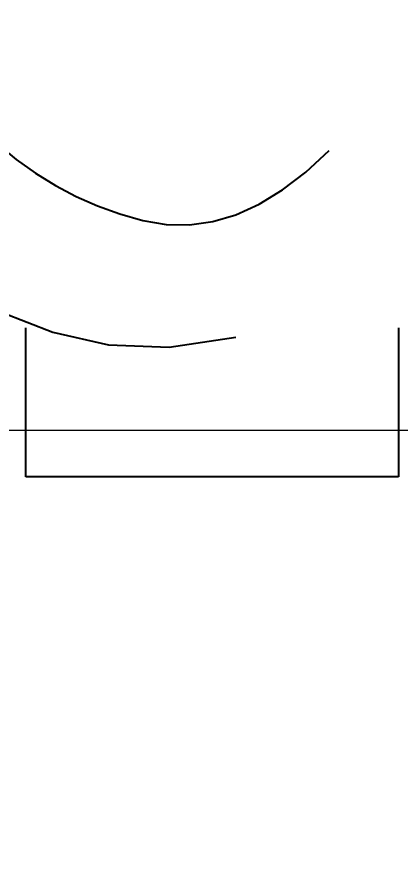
# Model space of a CAD drawing. Header units: millimetres. Extents: x 322668 to 332469, y 13187 to 20117.
# Drawn here: x 329565.1 to 329598.7, y 17729.2 to 17803.7 of the extents above; entities that cross this region are included whole.
import ezdxf

# ---------------------------------------------------------------- set-up
doc = ezdxf.new("R2010")
doc.units = ezdxf.units.MM
doc.header["$LTSCALE"] = 50
doc.header["$MEASUREMENT"] = 0
doc.header["$PDMODE"] = 3
doc.header["$PDSIZE"] = -0.5
doc.linetypes.add('DASHED', pattern=[0.75, 0.5, -0.25])
doc.layers.get('0').update_dxf_attribs({"linetype": 'CONTINUOUS'})
doc.layers.get('DEFPOINTS').update_dxf_attribs({"linetype": 'CONTINUOUS'})
for name, color, linetype in [('-DWG_DETAY1', 7, 'CONTINUOUS'), ('-DWG_DETAY2', 7, 'CONTINUOUS'), ('MIM_OLCU-DIS', 1, 'CONTINUOUS')]:
    doc.layers.add(name, color=color, linetype=linetype)
doc.layers.add('PLAN', color=253, linetype='CONTINUOUS', lineweight=15)
doc.styles.add('OLCU', font='TSIMPLEX.SHX', dxfattribs={"width": 0.7})
doc.dimstyles.new('200-OLCU-DIŞ', dxfattribs={"dimtxt": 30, "dimasz": 10, "dimexe": 0, "dimexo": 0, "dimgap": 10, "dimtad": 1, "dimdec": 1, "dimdsep": 46, "dimtxsty": 'OLCU', "dimblk1": 'DOT', "dimblk2": 'DOT', "dimsah": 1, "dimcen": 0, "dimclrd": 7, "dimclre": 7, "dimclrt": 4, "dimadec": 0, "dimazin": 0, "dimtfac": 1, "dimtdec": 1, "dimtix": 1, "dimtmove": 2, "dimatfit": 3, "dimldrblk": 'DOT', "dimfxl": 0, "dimtolj": 1, "dimarcsym": 0})

# ---------------------------------------------------------------- blocks, each defined once
blk = doc.blocks.new('_DOT')
at = {"color": 0, "linetype": 'ByBlock'}
blk.add_line((-0.5, 0), (-1, 0), dxfattribs=at)
at = {"color": 0, "linetype": 'ByBlock', "const_width": 0.5}
blk.add_lwpolyline([(-0.25, 0, 1), (0.25, 0, 1)], format="xyb", close=True, dxfattribs=at)
blk = doc.blocks.new('*D159')
at = {"layer": 'DEFPOINTS', "color": 0}
for p in [(329577.746, 18407.964, -57.501), (327588.544, 14892.995), (330092.587, 14892.995)]:
    blk.add_point(p, dxfattribs=at)
at = {"layer": 'MIM_OLCU-DIS', "color": 7, "lineweight": -2}
for p, q in [((330052.834, 18407.964), (330092.587, 18407.964)), ((330092.587, 18397.964), (330092.587, 14902.995)), ((330052.587, 14892.995), (330092.587, 14892.995))]:
    blk.add_line(p, q, dxfattribs=at)
at = {"layer": 'MIM_OLCU-DIS', "color": 7, "lineweight": -2, "xscale": 10, "yscale": 10, "zscale": 10}
for p, rotation in [((330092.587, 18407.964), 90), ((330092.587, 14892.995), 270)]:
    blk.add_blockref('_DOT', p, dxfattribs=dict(at, rotation=rotation))
at = {"layer": 'MIM_OLCU-DIS', "color": 4, "insert": (330067.587, 16650.479), "char_height": 30, "attachment_point": 5, "rotation": 90, "style": 'OLCU'}
blk.add_mtext('\\A1;3515', dxfattribs=at)
blk = doc.blocks.new('T_MC')
at = {"layer": '-DWG_DETAY2', "color": 0, "linetype": 'Continuous'}
for points in [[(5, 25), (12.227, 29.648), (18.906, 33.594), (25.039, 36.836), (30.625, 39.375), (35.664, 41.211), (40.156, 42.344), (44.102, 42.773), (47.5, 42.5), (50.547, 41.797), (53.438, 40.938), (56.172, 39.922), (58.75, 38.75), (61.172, 37.422), (63.438, 35.938), (65.547, 34.297), (67.5, 32.5), (69.414, 30.703), (71.406, 29.062), (73.477, 27.578), (75.625, 26.25), (77.852, 25.078), (80.156, 24.062), (82.539, 23.203), (85, 22.5), (87.5, 22.07), (90, 22.031), (92.5, 22.383), (95, 23.125), (97.5, 24.258), (100, 25.781), (102.5, 27.695), (105, 30)], [(5, 5), (13.704, 13.24), (21.191, 19.355), (27.654, 23.567), (33.281, 26.094), (38.264, 27.156), (42.793, 26.973), (47.058, 25.764), (51.25, 23.75), (55.54, 21.16), (60.02, 18.262), (64.763, 15.334), (69.844, 12.656), (75.334, 10.505), (81.309, 9.16), (87.839, 8.899), (95, 10)], [(25, 5), (27.461, 7.344), (29.844, 9.375), (32.148, 11.094), (34.375, 12.5), (36.523, 13.594), (38.594, 14.375), (40.586, 14.844), (42.5, 15), (44.414, 14.844), (46.406, 14.375), (48.477, 13.594), (50.625, 12.5), (52.852, 11.094), (55.156, 9.375), (57.539, 7.344), (60, 5)], [(0, 0), (0, 0)]]:
    blk.add_lwpolyline(points, dxfattribs=at)
blk = doc.blocks.new('T_C')
at = {"layer": '-DWG_DETAY1', "color": 0, "linetype": 'DASHED'}
for p, q in [((5, -4), (5, 12)), ((45, 12), (45, -4))]:
    blk.add_line(p, q, dxfattribs=at)
at = {"layer": '-DWG_DETAY1', "color": 0, "linetype": 'Continuous'}
blk.add_line((45, -4), (5, -4), dxfattribs=at)

msp = doc.modelspace()

# ---------------------------------------------------------------- linework, layer by layer
at = {"layer": 'PLAN', "color": 0, "linetype": 'Continuous'}
msp.add_line((329288.144, 17767.433, -350), (329602.69, 17767.433, -350), dxfattribs=at)

# ---------------------------------------------------------------- block references
at = {"layer": 'PLAN', "color": 0, "linetype": 'Continuous', "xscale": 0.81818181818, "yscale": 0.81818181818, "zscale": 0.81818181818}
for name, p in [('T_MC', (329506.6, 17767.433, -350)), ('T_C', (329561.781, 17766.615, -350))]:
    msp.add_blockref(name, p, dxfattribs=at)

# ---------------------------------------------------------------- dimensions: what is measured, and where the dimension line sits
at = {"layer": 'MIM_OLCU-DIS', "color": 22}
dim = msp.add_linear_dim(base=(330092.587, 14892.995), p1=(329577.746, 18407.964, -57.501), p2=(327588.544, 14892.995), angle=270, dimstyle='200-OLCU-DIŞ', dxfattribs=at)
dim.commit()
dim.dimension.update_dxf_attribs({"geometry": '*D159', "text_midpoint": (330067.587, 16650.479)})

doc.saveas('drawing.dxf')
